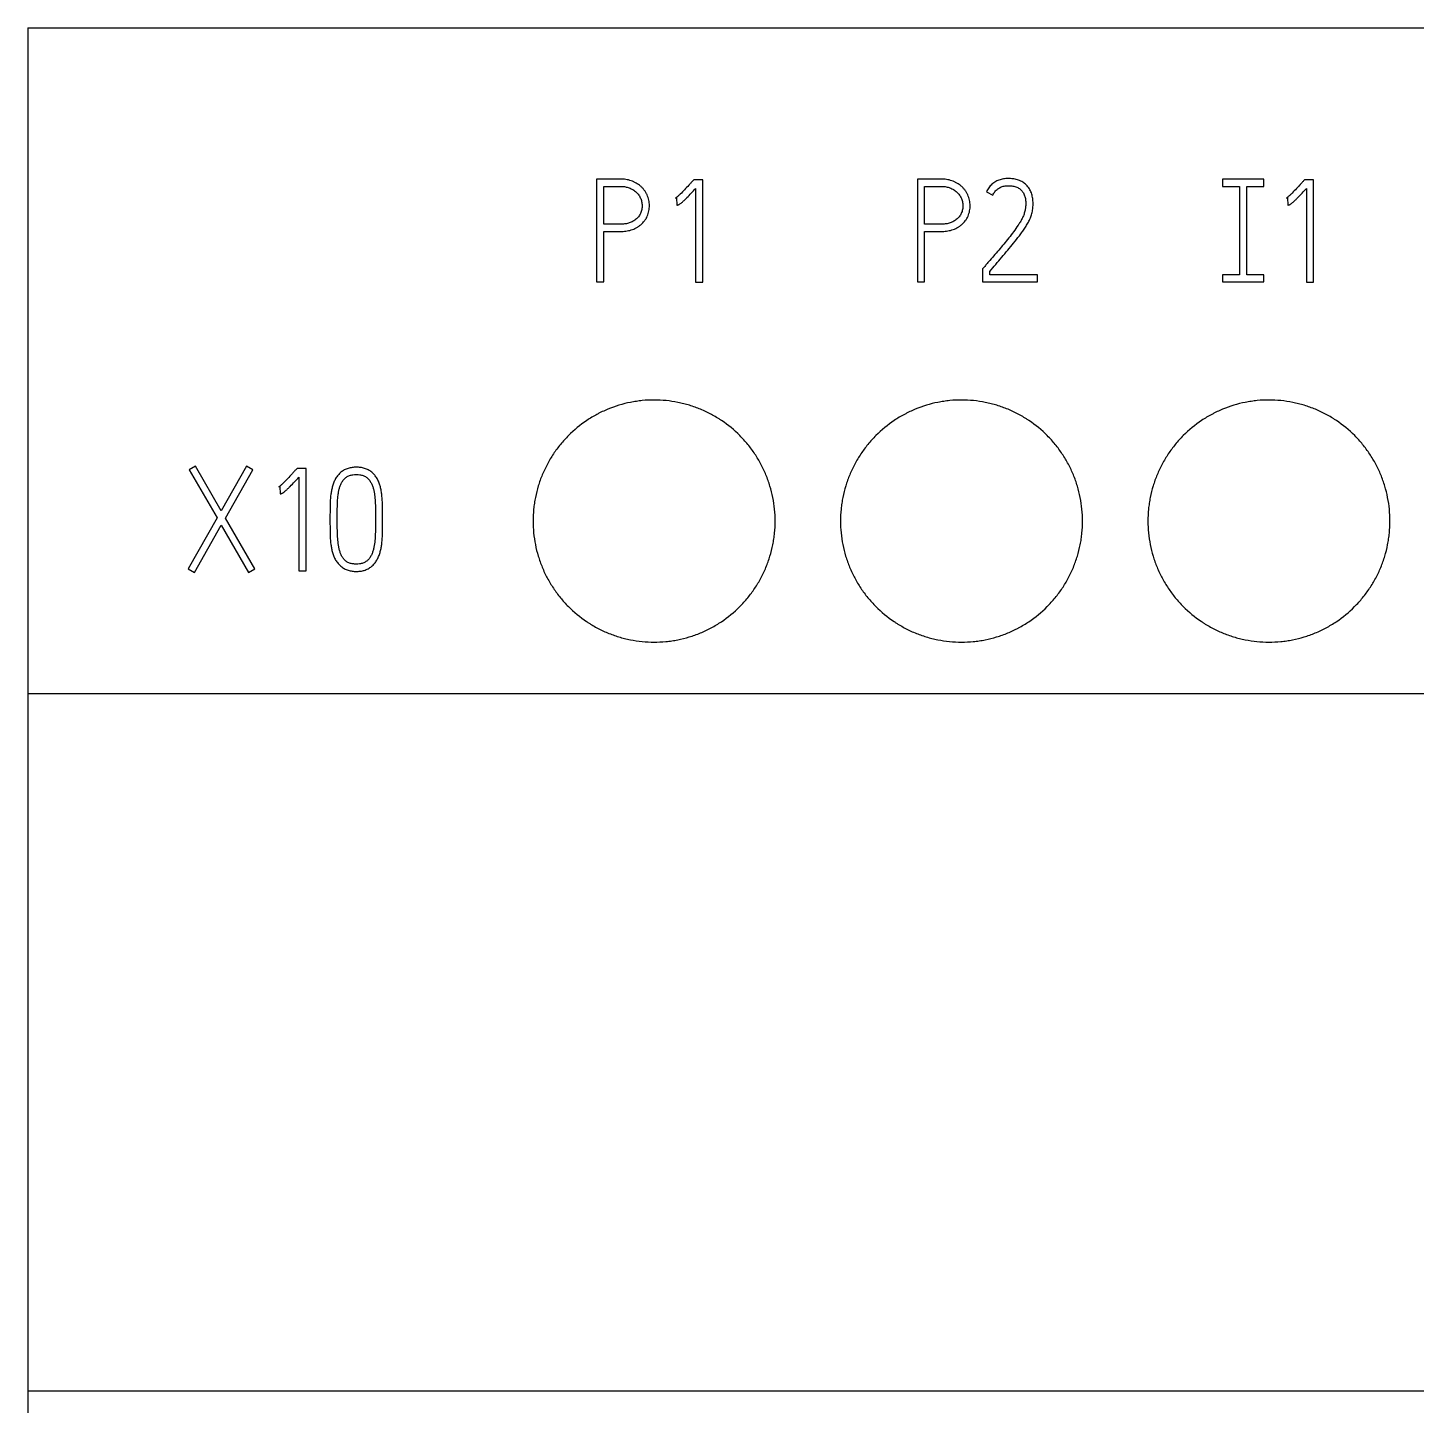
# Model space of a CAD drawing. Extents: x 0 to 420, y 0 to 297.
# Drawn here: x 92.61 to 115.55, y 213.71 to 236.47 of the extents above; entities that cross this region are included whole.
import ezdxf

# ---------------------------------------------------------------- set-up
doc = ezdxf.new("R2010")
doc.units = 0
doc.header["$LTSCALE"] = 23.1
doc.layers.add('10000_FRONT', color=7, linetype='CONTINUOUS')
doc.layers.add('10500_FRONT_LABELING', color=7, linetype='CONTINUOUS')

msp = doc.modelspace()

# ---------------------------------------------------------------- linework, layer by layer
at = {"layer": '10000_FRONT', "color": 7, "linetype": 'CONTINUOUS'}
for p, q in [((92.607, 236.469), (92.607, 146.469)), ((92.607, 236.469), (164.107, 236.469)), ((92.607, 225.469), (164.107, 225.469)), ((92.607, 213.949), (164.107, 213.949))]:
    msp.add_line(p, q, dxfattribs=at)
for points, knots in [([(104.957, 228.319), (104.957, 228.385), (104.954, 228.45), (104.941, 228.579), (104.931, 228.644), (104.906, 228.771), (104.891, 228.834), (104.862, 228.928), (104.852, 228.959), (104.83, 229.021), (104.818, 229.052), (104.781, 229.143), (104.725, 229.26), (104.658, 229.372), (104.604, 229.453), (104.585, 229.48), (104.547, 229.533), (104.526, 229.559), (104.464, 229.636), (104.42, 229.684), (104.282, 229.823), (104.181, 229.906), (104.058, 229.988), (104.045, 229.997), (104.017, 230.015), (104.003, 230.024), (103.96, 230.049), (103.932, 230.065), (103.845, 230.112), (103.786, 230.14), (103.665, 230.19), (103.604, 230.212), (103.51, 230.241), (103.478, 230.25), (103.414, 230.266), (103.382, 230.273), (103.285, 230.293), (103.155, 230.312), (103.024, 230.319), (102.894, 230.319), (102.828, 230.316), (102.729, 230.306), (102.696, 230.302), (102.631, 230.292), (102.469, 230.264), (102.313, 230.217), (102.161, 230.154), (102.131, 230.141), (102.086, 230.119), (102.071, 230.112), (102.042, 230.097), (101.969, 230.059), (101.899, 230.017), (101.736, 229.908), (101.635, 229.825), (101.518, 229.708), (101.496, 229.685), (101.452, 229.636), (101.43, 229.611), (101.368, 229.535), (101.33, 229.483), (101.257, 229.375), (101.224, 229.319), (101.178, 229.232), (101.163, 229.203), (101.135, 229.143), (101.121, 229.113), (101.084, 229.023), (101.04, 228.9), (101.008, 228.774), (100.989, 228.678), (100.984, 228.646), (100.974, 228.581), (100.97, 228.549), (100.96, 228.45), (100.957, 228.385), (100.957, 228.319)], [0, 0, 0, 0, 0.03125, 0.03125, 0.0625, 0.0625, 0.09375, 0.09375, 0.109375, 0.109375, 0.125, 0.125, 0.15625, 0.1875, 0.1875, 0.203125, 0.203125, 0.21875, 0.21875, 0.25, 0.25, 0.3125, 0.3125, 0.320312, 0.320312, 0.328125, 0.328125, 0.34375, 0.34375, 0.375, 0.375, 0.40625, 0.40625, 0.421875, 0.421875, 0.4375, 0.4375, 0.46875, 0.5, 0.5, 0.53125, 0.53125, 0.546875, 0.546875, 0.5625, 0.625, 0.625, 0.640625, 0.640625, 0.648438, 0.648438, 0.65625, 0.6875, 0.6875, 0.75, 0.75, 0.765625, 0.765625, 0.78125, 0.78125, 0.8125, 0.8125, 0.84375, 0.84375, 0.859375, 0.859375, 0.875, 0.875, 0.90625, 0.9375, 0.9375, 0.953125, 0.953125, 0.96875, 0.96875, 1, 1, 1, 1]), ([(110.037, 228.319), (110.037, 228.385), (110.034, 228.45), (110.021, 228.579), (110.011, 228.644), (109.986, 228.771), (109.971, 228.834), (109.942, 228.928), (109.932, 228.959), (109.91, 229.021), (109.898, 229.052), (109.861, 229.143), (109.805, 229.26), (109.738, 229.372), (109.684, 229.453), (109.665, 229.48), (109.627, 229.533), (109.606, 229.559), (109.544, 229.636), (109.5, 229.684), (109.362, 229.823), (109.261, 229.906), (109.138, 229.988), (109.125, 229.997), (109.097, 230.015), (109.083, 230.024), (109.04, 230.049), (109.012, 230.065), (108.925, 230.112), (108.866, 230.14), (108.745, 230.19), (108.684, 230.212), (108.59, 230.241), (108.558, 230.25), (108.494, 230.266), (108.462, 230.273), (108.365, 230.293), (108.235, 230.312), (108.104, 230.319), (107.974, 230.319), (107.908, 230.316), (107.809, 230.306), (107.776, 230.302), (107.711, 230.292), (107.549, 230.264), (107.393, 230.217), (107.241, 230.154), (107.211, 230.141), (107.166, 230.119), (107.151, 230.112), (107.122, 230.097), (107.049, 230.059), (106.979, 230.017), (106.816, 229.908), (106.715, 229.825), (106.598, 229.708), (106.576, 229.685), (106.532, 229.636), (106.51, 229.611), (106.448, 229.535), (106.41, 229.483), (106.337, 229.375), (106.304, 229.319), (106.258, 229.232), (106.243, 229.203), (106.215, 229.143), (106.201, 229.113), (106.164, 229.023), (106.12, 228.9), (106.088, 228.774), (106.069, 228.678), (106.064, 228.646), (106.054, 228.581), (106.05, 228.549), (106.04, 228.45), (106.037, 228.385), (106.037, 228.319)], [0, 0, 0, 0, 0.03125, 0.03125, 0.0625, 0.0625, 0.09375, 0.09375, 0.109375, 0.109375, 0.125, 0.125, 0.15625, 0.1875, 0.1875, 0.203125, 0.203125, 0.21875, 0.21875, 0.25, 0.25, 0.3125, 0.3125, 0.320312, 0.320312, 0.328125, 0.328125, 0.34375, 0.34375, 0.375, 0.375, 0.40625, 0.40625, 0.421875, 0.421875, 0.4375, 0.4375, 0.46875, 0.5, 0.5, 0.53125, 0.53125, 0.546875, 0.546875, 0.5625, 0.625, 0.625, 0.640625, 0.640625, 0.648438, 0.648438, 0.65625, 0.6875, 0.6875, 0.75, 0.75, 0.765625, 0.765625, 0.78125, 0.78125, 0.8125, 0.8125, 0.84375, 0.84375, 0.859375, 0.859375, 0.875, 0.875, 0.90625, 0.9375, 0.9375, 0.953125, 0.953125, 0.96875, 0.96875, 1, 1, 1, 1]), ([(115.117, 228.319), (115.117, 228.385), (115.114, 228.45), (115.101, 228.579), (115.091, 228.644), (115.066, 228.771), (115.051, 228.834), (115.022, 228.928), (115.012, 228.959), (114.99, 229.021), (114.978, 229.052), (114.941, 229.143), (114.885, 229.26), (114.818, 229.372), (114.764, 229.453), (114.745, 229.48), (114.707, 229.533), (114.686, 229.559), (114.624, 229.636), (114.58, 229.684), (114.442, 229.823), (114.341, 229.906), (114.218, 229.988), (114.205, 229.997), (114.177, 230.015), (114.163, 230.024), (114.12, 230.049), (114.092, 230.065), (114.005, 230.112), (113.946, 230.14), (113.825, 230.19), (113.764, 230.212), (113.67, 230.241), (113.638, 230.25), (113.574, 230.266), (113.542, 230.273), (113.445, 230.293), (113.315, 230.312), (113.184, 230.319), (113.054, 230.319), (112.988, 230.316), (112.889, 230.306), (112.856, 230.302), (112.791, 230.292), (112.629, 230.264), (112.473, 230.217), (112.321, 230.154), (112.291, 230.141), (112.246, 230.119), (112.231, 230.112), (112.202, 230.097), (112.129, 230.059), (112.059, 230.017), (111.896, 229.908), (111.795, 229.825), (111.678, 229.708), (111.656, 229.685), (111.612, 229.636), (111.59, 229.611), (111.528, 229.535), (111.49, 229.483), (111.417, 229.375), (111.384, 229.319), (111.338, 229.232), (111.323, 229.203), (111.295, 229.143), (111.281, 229.113), (111.244, 229.023), (111.2, 228.9), (111.168, 228.774), (111.149, 228.678), (111.144, 228.646), (111.134, 228.581), (111.13, 228.549), (111.12, 228.45), (111.117, 228.385), (111.117, 228.319)], [0, 0, 0, 0, 0.03125, 0.03125, 0.0625, 0.0625, 0.09375, 0.09375, 0.109375, 0.109375, 0.125, 0.125, 0.15625, 0.1875, 0.1875, 0.203125, 0.203125, 0.21875, 0.21875, 0.25, 0.25, 0.3125, 0.3125, 0.320312, 0.320312, 0.328125, 0.328125, 0.34375, 0.34375, 0.375, 0.375, 0.40625, 0.40625, 0.421875, 0.421875, 0.4375, 0.4375, 0.46875, 0.5, 0.5, 0.53125, 0.53125, 0.546875, 0.546875, 0.5625, 0.625, 0.625, 0.640625, 0.640625, 0.648438, 0.648438, 0.65625, 0.6875, 0.6875, 0.75, 0.75, 0.765625, 0.765625, 0.78125, 0.78125, 0.8125, 0.8125, 0.84375, 0.84375, 0.859375, 0.859375, 0.875, 0.875, 0.90625, 0.9375, 0.9375, 0.953125, 0.953125, 0.96875, 0.96875, 1, 1, 1, 1]), ([(100.957, 228.319), (100.957, 228.253), (100.96, 228.188), (100.973, 228.058), (100.982, 227.994), (101.008, 227.867), (101.023, 227.803), (101.052, 227.709), (101.062, 227.678), (101.084, 227.616), (101.096, 227.586), (101.133, 227.495), (101.189, 227.377), (101.256, 227.265), (101.31, 227.184), (101.329, 227.157), (101.367, 227.104), (101.388, 227.078), (101.45, 227.002), (101.494, 226.953), (101.632, 226.815), (101.733, 226.732), (101.856, 226.649), (101.87, 226.64), (101.897, 226.622), (101.911, 226.614), (101.954, 226.588), (101.983, 226.572), (102.069, 226.525), (102.128, 226.497), (102.249, 226.447), (102.31, 226.425), (102.404, 226.396), (102.436, 226.387), (102.5, 226.371), (102.532, 226.364), (102.629, 226.345), (102.759, 226.325), (102.89, 226.319), (103.02, 226.319), (103.086, 226.322), (103.185, 226.331), (103.218, 226.335), (103.283, 226.345), (103.315, 226.351), (103.412, 226.37), (103.475, 226.386), (103.6, 226.424), (103.662, 226.446), (103.753, 226.483), (103.783, 226.497), (103.827, 226.518), (103.842, 226.525), (103.872, 226.54), (103.945, 226.578), (104.015, 226.62), (104.178, 226.729), (104.279, 226.812), (104.395, 226.929), (104.418, 226.953), (104.462, 227.001), (104.484, 227.026), (104.546, 227.102), (104.584, 227.154), (104.657, 227.263), (104.69, 227.318), (104.736, 227.405), (104.751, 227.434), (104.779, 227.494), (104.793, 227.524), (104.83, 227.615), (104.874, 227.738), (104.906, 227.864), (104.925, 227.959), (104.93, 227.992), (104.94, 228.056), (104.944, 228.089), (104.954, 228.187), (104.957, 228.253), (104.957, 228.319)], [0, 0, 0, 0, 0.03125, 0.03125, 0.0625, 0.0625, 0.09375, 0.09375, 0.109375, 0.109375, 0.125, 0.125, 0.15625, 0.1875, 0.1875, 0.203125, 0.203125, 0.21875, 0.21875, 0.25, 0.25, 0.3125, 0.3125, 0.320312, 0.320312, 0.328125, 0.328125, 0.34375, 0.34375, 0.375, 0.375, 0.40625, 0.40625, 0.421875, 0.421875, 0.4375, 0.4375, 0.46875, 0.5, 0.5, 0.53125, 0.53125, 0.546875, 0.546875, 0.5625, 0.5625, 0.59375, 0.59375, 0.625, 0.625, 0.640625, 0.640625, 0.648438, 0.648438, 0.65625, 0.6875, 0.6875, 0.75, 0.75, 0.765625, 0.765625, 0.78125, 0.78125, 0.8125, 0.8125, 0.84375, 0.84375, 0.859375, 0.859375, 0.875, 0.875, 0.90625, 0.9375, 0.9375, 0.953125, 0.953125, 0.96875, 0.96875, 1, 1, 1, 1]), ([(106.037, 228.319), (106.037, 228.253), (106.04, 228.188), (106.053, 228.058), (106.062, 227.994), (106.088, 227.867), (106.103, 227.803), (106.132, 227.709), (106.142, 227.678), (106.164, 227.616), (106.176, 227.586), (106.213, 227.495), (106.269, 227.377), (106.336, 227.265), (106.39, 227.184), (106.409, 227.157), (106.447, 227.104), (106.468, 227.078), (106.53, 227.002), (106.574, 226.953), (106.712, 226.815), (106.813, 226.732), (106.936, 226.649), (106.95, 226.64), (106.977, 226.622), (106.991, 226.614), (107.034, 226.588), (107.063, 226.572), (107.149, 226.525), (107.208, 226.497), (107.329, 226.447), (107.39, 226.425), (107.484, 226.396), (107.516, 226.387), (107.58, 226.371), (107.612, 226.364), (107.709, 226.345), (107.839, 226.325), (107.97, 226.319), (108.1, 226.319), (108.166, 226.322), (108.265, 226.331), (108.298, 226.335), (108.363, 226.345), (108.395, 226.351), (108.492, 226.37), (108.555, 226.386), (108.68, 226.424), (108.742, 226.446), (108.833, 226.483), (108.863, 226.497), (108.907, 226.518), (108.922, 226.525), (108.952, 226.54), (109.025, 226.578), (109.095, 226.62), (109.258, 226.729), (109.359, 226.812), (109.475, 226.929), (109.498, 226.953), (109.542, 227.001), (109.564, 227.026), (109.626, 227.102), (109.664, 227.154), (109.737, 227.263), (109.77, 227.318), (109.816, 227.405), (109.831, 227.434), (109.859, 227.494), (109.873, 227.524), (109.91, 227.615), (109.954, 227.738), (109.986, 227.864), (110.005, 227.959), (110.01, 227.992), (110.02, 228.056), (110.024, 228.089), (110.034, 228.187), (110.037, 228.253), (110.037, 228.319)], [0, 0, 0, 0, 0.03125, 0.03125, 0.0625, 0.0625, 0.09375, 0.09375, 0.109375, 0.109375, 0.125, 0.125, 0.15625, 0.1875, 0.1875, 0.203125, 0.203125, 0.21875, 0.21875, 0.25, 0.25, 0.3125, 0.3125, 0.320312, 0.320312, 0.328125, 0.328125, 0.34375, 0.34375, 0.375, 0.375, 0.40625, 0.40625, 0.421875, 0.421875, 0.4375, 0.4375, 0.46875, 0.5, 0.5, 0.53125, 0.53125, 0.546875, 0.546875, 0.5625, 0.5625, 0.59375, 0.59375, 0.625, 0.625, 0.640625, 0.640625, 0.648438, 0.648438, 0.65625, 0.6875, 0.6875, 0.75, 0.75, 0.765625, 0.765625, 0.78125, 0.78125, 0.8125, 0.8125, 0.84375, 0.84375, 0.859375, 0.859375, 0.875, 0.875, 0.90625, 0.9375, 0.9375, 0.953125, 0.953125, 0.96875, 0.96875, 1, 1, 1, 1]), ([(111.117, 228.319), (111.117, 228.253), (111.12, 228.188), (111.133, 228.058), (111.142, 227.994), (111.168, 227.867), (111.183, 227.803), (111.212, 227.709), (111.222, 227.678), (111.244, 227.616), (111.256, 227.586), (111.293, 227.495), (111.349, 227.377), (111.416, 227.265), (111.47, 227.184), (111.489, 227.157), (111.527, 227.104), (111.548, 227.078), (111.61, 227.002), (111.654, 226.953), (111.792, 226.815), (111.893, 226.732), (112.016, 226.649), (112.03, 226.64), (112.057, 226.622), (112.071, 226.614), (112.114, 226.588), (112.143, 226.572), (112.229, 226.525), (112.288, 226.497), (112.409, 226.447), (112.47, 226.425), (112.564, 226.396), (112.596, 226.387), (112.66, 226.371), (112.692, 226.364), (112.789, 226.345), (112.919, 226.325), (113.05, 226.319), (113.18, 226.319), (113.246, 226.322), (113.345, 226.331), (113.378, 226.335), (113.443, 226.345), (113.475, 226.351), (113.572, 226.37), (113.635, 226.386), (113.76, 226.424), (113.822, 226.446), (113.913, 226.483), (113.943, 226.497), (113.987, 226.518), (114.002, 226.525), (114.032, 226.54), (114.105, 226.578), (114.175, 226.62), (114.338, 226.729), (114.439, 226.812), (114.555, 226.929), (114.578, 226.953), (114.622, 227.001), (114.644, 227.026), (114.706, 227.102), (114.744, 227.154), (114.817, 227.263), (114.85, 227.318), (114.896, 227.405), (114.911, 227.434), (114.939, 227.494), (114.953, 227.524), (114.99, 227.615), (115.034, 227.738), (115.066, 227.864), (115.085, 227.959), (115.09, 227.992), (115.1, 228.056), (115.104, 228.089), (115.114, 228.187), (115.117, 228.253), (115.117, 228.319)], [0, 0, 0, 0, 0.03125, 0.03125, 0.0625, 0.0625, 0.09375, 0.09375, 0.109375, 0.109375, 0.125, 0.125, 0.15625, 0.1875, 0.1875, 0.203125, 0.203125, 0.21875, 0.21875, 0.25, 0.25, 0.3125, 0.3125, 0.320312, 0.320312, 0.328125, 0.328125, 0.34375, 0.34375, 0.375, 0.375, 0.40625, 0.40625, 0.421875, 0.421875, 0.4375, 0.4375, 0.46875, 0.5, 0.5, 0.53125, 0.53125, 0.546875, 0.546875, 0.5625, 0.5625, 0.59375, 0.59375, 0.625, 0.625, 0.640625, 0.640625, 0.648438, 0.648438, 0.65625, 0.6875, 0.6875, 0.75, 0.75, 0.765625, 0.765625, 0.78125, 0.78125, 0.8125, 0.8125, 0.84375, 0.84375, 0.859375, 0.859375, 0.875, 0.875, 0.90625, 0.9375, 0.9375, 0.953125, 0.953125, 0.96875, 0.96875, 1, 1, 1, 1])]:
    msp.add_open_spline(points, degree=3, knots=knots, dxfattribs=at)
at = {"layer": '10500_FRONT_LABELING', "color": 7, "linetype": 'CONTINUOUS'}
for p, q in [((102.007, 233.969), (102.007, 232.269)), ((102.398, 233.969), (102.007, 233.969)), ((102.127, 233.224), (102.127, 233.848)), ((102.127, 233.848), (102.398, 233.848)), ((103.613, 233.959), (103.596, 233.94)), ((103.761, 233.959), (103.613, 233.959)), ((103.643, 233.813), (103.643, 232.266)), ((103.761, 232.266), (103.761, 233.959)), ((107.307, 233.969), (107.307, 232.269)), ((107.698, 233.969), (107.307, 233.969)), ((107.427, 233.224), (107.427, 233.848)), ((107.427, 233.848), (107.698, 233.848)), ((112.352, 233.969), (112.352, 233.849)), ((113.032, 233.969), (112.352, 233.969)), ((112.352, 233.849), (112.632, 233.849)), ((112.632, 233.849), (112.632, 232.389)), ((112.752, 232.389), (112.752, 233.849)), ((112.752, 233.849), (113.032, 233.849)), ((113.032, 233.849), (113.032, 233.969)), ((113.706, 233.959), (113.69, 233.94)), ((113.855, 233.959), (113.706, 233.959)), ((113.737, 233.813), (113.737, 232.266)), ((113.855, 232.266), (113.855, 233.959)), ((103.313, 233.655), (103.327, 233.66)), ((103.327, 233.66), (103.334, 233.54)), ((108.448, 233.759), (108.554, 233.705)), ((113.407, 233.655), (113.421, 233.66)), ((113.421, 233.66), (113.428, 233.54)), ((102.398, 233.224), (102.127, 233.224)), ((107.698, 233.224), (107.427, 233.224)), ((102.127, 232.269), (102.127, 233.103)), ((102.127, 233.103), (102.398, 233.103)), ((107.427, 232.269), (107.427, 233.103)), ((107.427, 233.103), (107.698, 233.103)), ((108.399, 232.502), (108.385, 232.486)), ((108.385, 232.486), (108.385, 232.269)), ((108.502, 232.387), (108.502, 232.443)), ((102.007, 232.269), (102.127, 232.269)), ((103.643, 232.266), (103.761, 232.266)), ((107.307, 232.269), (107.427, 232.269)), ((108.385, 232.269), (109.29, 232.269)), ((109.29, 232.387), (108.502, 232.387)), ((109.29, 232.269), (109.29, 232.387)), ((112.352, 232.389), (112.352, 232.269)), ((112.632, 232.389), (112.352, 232.389)), ((112.352, 232.269), (113.032, 232.269)), ((113.032, 232.389), (112.752, 232.389)), ((113.032, 232.269), (113.032, 232.389)), ((113.737, 232.266), (113.855, 232.266)), ((95.377, 229.225), (95.276, 229.166)), ((95.802, 228.489), (95.377, 229.225)), ((96.219, 229.225), (95.802, 228.489)), ((96.325, 229.166), (96.219, 229.225)), ((95.276, 229.166), (95.736, 228.371)), ((95.872, 228.369), (96.325, 229.166)), ((97.056, 229.189), (97.04, 229.17)), ((97.205, 229.189), (97.056, 229.189)), ((97.087, 229.043), (97.087, 227.496)), ((97.205, 227.496), (97.205, 229.189)), ((96.757, 228.885), (96.771, 228.89)), ((96.771, 228.89), (96.778, 228.77)), ((95.736, 228.371), (95.257, 227.529)), ((96.36, 227.529), (95.872, 228.369)), ((97.601, 228.359), (97.601, 228.333)), ((97.721, 228.333), (97.721, 228.359)), ((98.353, 228.359), (98.353, 228.333)), ((98.471, 228.333), (98.471, 228.359)), ((95.361, 227.47), (95.804, 228.251)), ((95.804, 228.251), (96.257, 227.47)), ((95.257, 227.529), (95.361, 227.47)), ((96.257, 227.47), (96.36, 227.529)), ((97.087, 227.496), (97.205, 227.496))]:
    msp.add_line(p, q, dxfattribs=at)
for points, knots in [([(102.398, 233.103), (102.429, 233.103), (102.459, 233.105), (102.519, 233.113), (102.548, 233.119), (102.592, 233.133), (102.606, 233.138), (102.634, 233.149), (102.648, 233.156), (102.674, 233.17), (102.687, 233.178), (102.712, 233.195), (102.724, 233.204), (102.759, 233.234), (102.78, 233.255), (102.807, 233.291), (102.816, 233.303), (102.831, 233.33), (102.838, 233.343), (102.856, 233.384), (102.865, 233.413), (102.877, 233.472), (102.88, 233.502), (102.879, 233.547), (102.878, 233.562), (102.875, 233.592), (102.872, 233.607), (102.862, 233.651), (102.853, 233.68), (102.834, 233.721), (102.827, 233.735), (102.812, 233.761), (102.795, 233.785), (102.776, 233.809), (102.756, 233.831), (102.745, 233.842), (102.711, 233.872), (102.686, 233.889), (102.647, 233.911), (102.633, 233.918), (102.606, 233.931), (102.592, 233.936), (102.549, 233.951), (102.519, 233.958), (102.459, 233.967), (102.429, 233.969), (102.398, 233.969)], [0, 0, 0, 0, 0.0625, 0.0625, 0.125, 0.125, 0.15625, 0.15625, 0.1875, 0.1875, 0.21875, 0.21875, 0.25, 0.25, 0.3125, 0.3125, 0.34375, 0.34375, 0.375, 0.375, 0.4375, 0.4375, 0.5, 0.5, 0.53125, 0.53125, 0.5625, 0.5625, 0.625, 0.625, 0.65625, 0.65625, 0.6875, 0.71875, 0.71875, 0.75, 0.75, 0.8125, 0.8125, 0.84375, 0.84375, 0.875, 0.875, 0.9375, 0.9375, 1, 1, 1, 1]), ([(102.398, 233.848), (102.421, 233.848), (102.443, 233.847), (102.487, 233.841), (102.509, 233.836), (102.552, 233.822), (102.572, 233.813), (102.601, 233.797), (102.611, 233.792), (102.63, 233.779), (102.639, 233.772), (102.664, 233.751), (102.68, 233.735), (102.7, 233.709), (102.707, 233.7), (102.719, 233.681), (102.724, 233.671), (102.738, 233.641), (102.745, 233.62), (102.753, 233.587), (102.755, 233.576), (102.758, 233.554), (102.759, 233.543), (102.759, 233.521), (102.759, 233.51), (102.757, 233.488), (102.755, 233.477), (102.749, 233.444), (102.742, 233.423), (102.728, 233.393), (102.723, 233.383), (102.712, 233.364), (102.705, 233.355), (102.691, 233.338), (102.684, 233.329), (102.668, 233.314), (102.659, 233.306), (102.633, 233.286), (102.614, 233.274), (102.584, 233.259), (102.573, 233.255), (102.553, 233.247), (102.542, 233.243), (102.521, 233.237), (102.51, 233.234), (102.488, 233.23), (102.477, 233.229), (102.443, 233.225), (102.421, 233.224), (102.398, 233.224)], [0, 0, 0, 0, 0.0625, 0.0625, 0.125, 0.125, 0.1875, 0.1875, 0.21875, 0.21875, 0.25, 0.25, 0.3125, 0.3125, 0.34375, 0.34375, 0.375, 0.375, 0.4375, 0.4375, 0.46875, 0.46875, 0.5, 0.5, 0.53125, 0.53125, 0.5625, 0.5625, 0.625, 0.625, 0.65625, 0.65625, 0.6875, 0.6875, 0.71875, 0.71875, 0.75, 0.75, 0.8125, 0.8125, 0.84375, 0.84375, 0.875, 0.875, 0.90625, 0.90625, 0.9375, 0.9375, 1, 1, 1, 1]), ([(103.596, 233.94), (103.585, 233.928), (103.574, 233.916), (103.551, 233.891), (103.54, 233.878), (103.506, 233.841), (103.483, 233.817), (103.437, 233.768), (103.414, 233.744), (103.377, 233.709), (103.365, 233.698), (103.346, 233.681), (103.34, 233.676), (103.327, 233.665), (103.32, 233.66), (103.313, 233.655)], [0, 0, 0, 0, 0.125, 0.125, 0.25, 0.25, 0.5, 0.5, 0.75, 0.75, 0.875, 0.875, 0.9375, 0.9375, 1, 1, 1, 1]), ([(103.334, 233.54), (103.339, 233.54), (103.343, 233.54), (103.352, 233.542), (103.356, 233.543), (103.364, 233.546), (103.368, 233.548), (103.376, 233.552), (103.379, 233.555), (103.39, 233.562), (103.397, 233.568), (103.411, 233.579), (103.417, 233.584), (103.437, 233.602), (103.45, 233.613), (103.475, 233.637), (103.487, 233.65), (103.524, 233.687), (103.548, 233.712), (103.596, 233.762), (103.62, 233.788), (103.643, 233.813)], [0, 0, 0, 0, 0.03125, 0.03125, 0.0625, 0.0625, 0.09375, 0.09375, 0.125, 0.125, 0.1875, 0.1875, 0.25, 0.25, 0.375, 0.375, 0.5, 0.5, 0.75, 0.75, 1, 1, 1, 1]), ([(107.698, 233.103), (107.729, 233.103), (107.759, 233.105), (107.819, 233.113), (107.848, 233.119), (107.892, 233.133), (107.906, 233.138), (107.934, 233.149), (107.948, 233.156), (107.974, 233.17), (107.987, 233.178), (108.012, 233.195), (108.024, 233.204), (108.059, 233.234), (108.08, 233.255), (108.107, 233.291), (108.116, 233.303), (108.131, 233.33), (108.138, 233.343), (108.156, 233.384), (108.165, 233.413), (108.177, 233.472), (108.18, 233.502), (108.179, 233.547), (108.178, 233.562), (108.175, 233.592), (108.172, 233.607), (108.162, 233.651), (108.153, 233.68), (108.134, 233.721), (108.127, 233.735), (108.112, 233.761), (108.095, 233.785), (108.076, 233.809), (108.056, 233.831), (108.045, 233.842), (108.011, 233.872), (107.986, 233.889), (107.947, 233.911), (107.933, 233.918), (107.906, 233.931), (107.892, 233.936), (107.849, 233.951), (107.819, 233.958), (107.759, 233.967), (107.729, 233.969), (107.698, 233.969)], [0, 0, 0, 0, 0.0625, 0.0625, 0.125, 0.125, 0.15625, 0.15625, 0.1875, 0.1875, 0.21875, 0.21875, 0.25, 0.25, 0.3125, 0.3125, 0.34375, 0.34375, 0.375, 0.375, 0.4375, 0.4375, 0.5, 0.5, 0.53125, 0.53125, 0.5625, 0.5625, 0.625, 0.625, 0.65625, 0.65625, 0.6875, 0.71875, 0.71875, 0.75, 0.75, 0.8125, 0.8125, 0.84375, 0.84375, 0.875, 0.875, 0.9375, 0.9375, 1, 1, 1, 1]), ([(107.698, 233.848), (107.721, 233.848), (107.743, 233.847), (107.787, 233.841), (107.809, 233.836), (107.852, 233.822), (107.872, 233.813), (107.901, 233.797), (107.911, 233.792), (107.93, 233.779), (107.939, 233.772), (107.964, 233.751), (107.98, 233.735), (108, 233.709), (108.007, 233.7), (108.019, 233.681), (108.024, 233.671), (108.038, 233.641), (108.045, 233.62), (108.053, 233.587), (108.055, 233.576), (108.058, 233.554), (108.059, 233.543), (108.059, 233.521), (108.059, 233.51), (108.057, 233.488), (108.055, 233.477), (108.049, 233.444), (108.042, 233.423), (108.028, 233.393), (108.023, 233.383), (108.012, 233.364), (108.005, 233.355), (107.991, 233.338), (107.984, 233.329), (107.968, 233.314), (107.959, 233.306), (107.933, 233.286), (107.914, 233.274), (107.884, 233.259), (107.873, 233.255), (107.853, 233.247), (107.842, 233.243), (107.821, 233.237), (107.81, 233.234), (107.788, 233.23), (107.777, 233.229), (107.743, 233.225), (107.721, 233.224), (107.698, 233.224)], [0, 0, 0, 0, 0.0625, 0.0625, 0.125, 0.125, 0.1875, 0.1875, 0.21875, 0.21875, 0.25, 0.25, 0.3125, 0.3125, 0.34375, 0.34375, 0.375, 0.375, 0.4375, 0.4375, 0.46875, 0.46875, 0.5, 0.5, 0.53125, 0.53125, 0.5625, 0.5625, 0.625, 0.625, 0.65625, 0.65625, 0.6875, 0.6875, 0.71875, 0.71875, 0.75, 0.75, 0.8125, 0.8125, 0.84375, 0.84375, 0.875, 0.875, 0.90625, 0.90625, 0.9375, 0.9375, 1, 1, 1, 1]), ([(108.554, 233.705), (108.564, 233.725), (108.575, 233.743), (108.596, 233.769), (108.603, 233.777), (108.619, 233.792), (108.635, 233.806), (108.654, 233.819), (108.673, 233.83), (108.682, 233.835), (108.713, 233.847), (108.734, 233.853), (108.767, 233.858), (108.778, 233.859), (108.8, 233.86), (108.811, 233.86), (108.843, 233.86), (108.865, 233.858), (108.897, 233.852), (108.908, 233.849), (108.929, 233.843), (108.94, 233.84), (108.96, 233.831), (108.97, 233.826), (108.989, 233.815), (108.998, 233.809), (109.015, 233.795), (109.023, 233.788), (109.034, 233.776), (109.037, 233.771), (109.044, 233.763), (109.048, 233.758), (109.057, 233.745), (109.062, 233.735), (109.072, 233.716), (109.076, 233.705), (109.087, 233.674), (109.092, 233.653), (109.096, 233.621), (109.097, 233.61), (109.099, 233.588), (109.099, 233.577), (109.099, 233.544), (109.097, 233.523), (109.092, 233.48), (109.088, 233.459), (109.08, 233.427), (109.078, 233.416), (109.071, 233.395), (109.068, 233.385), (109.057, 233.354), (109.048, 233.335), (109.028, 233.296), (109.017, 233.278), (108.995, 233.241), (108.983, 233.223), (108.947, 233.169), (108.922, 233.133), (108.871, 233.064), (108.845, 233.03), (108.791, 232.962), (108.763, 232.929), (108.708, 232.863), (108.68, 232.83), (108.624, 232.764), (108.596, 232.731), (108.54, 232.665), (108.512, 232.633), (108.469, 232.584), (108.455, 232.567), (108.427, 232.535), (108.413, 232.519), (108.399, 232.502)], [0, 0, 0, 0, 0.03125, 0.03125, 0.046875, 0.046875, 0.0625, 0.078125, 0.078125, 0.09375, 0.09375, 0.125, 0.125, 0.140625, 0.140625, 0.15625, 0.15625, 0.1875, 0.1875, 0.203125, 0.203125, 0.21875, 0.21875, 0.234375, 0.234375, 0.25, 0.25, 0.265625, 0.265625, 0.273438, 0.273438, 0.28125, 0.28125, 0.296875, 0.296875, 0.3125, 0.3125, 0.34375, 0.34375, 0.359375, 0.359375, 0.375, 0.375, 0.40625, 0.40625, 0.4375, 0.4375, 0.453125, 0.453125, 0.46875, 0.46875, 0.5, 0.5, 0.53125, 0.53125, 0.5625, 0.5625, 0.625, 0.625, 0.6875, 0.6875, 0.75, 0.75, 0.8125, 0.8125, 0.875, 0.875, 0.9375, 0.9375, 0.96875, 0.96875, 1, 1, 1, 1]), ([(108.502, 232.443), (108.535, 232.482), (108.569, 232.521), (108.635, 232.599), (108.668, 232.638), (108.734, 232.716), (108.767, 232.755), (108.833, 232.834), (108.866, 232.873), (108.93, 232.952), (108.962, 232.992), (109.009, 233.054), (109.024, 233.074), (109.054, 233.116), (109.068, 233.137), (109.097, 233.18), (109.11, 233.201), (109.136, 233.246), (109.148, 233.268), (109.17, 233.314), (109.179, 233.338), (109.195, 233.387), (109.202, 233.412), (109.212, 233.462), (109.215, 233.488), (109.219, 233.538), (109.22, 233.564), (109.218, 233.615), (109.215, 233.641), (109.206, 233.692), (109.2, 233.716), (109.187, 233.753), (109.182, 233.765), (109.171, 233.788), (109.164, 233.799), (109.151, 233.821), (109.143, 233.832), (109.127, 233.851), (109.118, 233.861), (109.1, 233.88), (109.09, 233.888), (109.07, 233.904), (109.06, 233.911), (109.038, 233.924), (109.026, 233.93), (109.003, 233.941), (108.991, 233.946), (108.954, 233.959), (108.929, 233.966), (108.891, 233.973), (108.879, 233.974), (108.853, 233.977), (108.84, 233.978), (108.801, 233.979), (108.775, 233.978), (108.737, 233.973), (108.724, 233.971), (108.698, 233.966), (108.686, 233.963), (108.649, 233.951), (108.625, 233.941), (108.591, 233.922), (108.58, 233.915), (108.559, 233.899), (108.539, 233.883), (108.521, 233.865), (108.504, 233.846), (108.495, 233.836), (108.472, 233.805), (108.459, 233.783), (108.448, 233.759)], [0, 0, 0, 0, 0.0625, 0.0625, 0.125, 0.125, 0.1875, 0.1875, 0.25, 0.25, 0.3125, 0.3125, 0.34375, 0.34375, 0.375, 0.375, 0.40625, 0.40625, 0.4375, 0.4375, 0.46875, 0.46875, 0.5, 0.5, 0.53125, 0.53125, 0.5625, 0.5625, 0.59375, 0.59375, 0.625, 0.625, 0.640625, 0.640625, 0.65625, 0.65625, 0.671875, 0.671875, 0.6875, 0.6875, 0.703125, 0.703125, 0.71875, 0.71875, 0.734375, 0.734375, 0.75, 0.75, 0.78125, 0.78125, 0.796875, 0.796875, 0.8125, 0.8125, 0.84375, 0.84375, 0.859375, 0.859375, 0.875, 0.875, 0.90625, 0.90625, 0.921875, 0.921875, 0.9375, 0.953125, 0.953125, 0.96875, 0.96875, 1, 1, 1, 1]), ([(113.69, 233.94), (113.679, 233.928), (113.667, 233.916), (113.645, 233.891), (113.634, 233.878), (113.6, 233.841), (113.577, 233.817), (113.53, 233.768), (113.507, 233.744), (113.471, 233.709), (113.459, 233.698), (113.44, 233.681), (113.434, 233.676), (113.421, 233.665), (113.414, 233.66), (113.407, 233.655)], [0, 0, 0, 0, 0.125, 0.125, 0.25, 0.25, 0.5, 0.5, 0.75, 0.75, 0.875, 0.875, 0.9375, 0.9375, 1, 1, 1, 1]), ([(113.428, 233.54), (113.433, 233.54), (113.437, 233.54), (113.446, 233.542), (113.45, 233.543), (113.458, 233.546), (113.462, 233.548), (113.47, 233.552), (113.473, 233.555), (113.484, 233.562), (113.491, 233.568), (113.504, 233.579), (113.511, 233.584), (113.531, 233.602), (113.543, 233.613), (113.568, 233.637), (113.581, 233.65), (113.618, 233.687), (113.642, 233.712), (113.69, 233.762), (113.713, 233.788), (113.737, 233.813)], [0, 0, 0, 0, 0.03125, 0.03125, 0.0625, 0.0625, 0.09375, 0.09375, 0.125, 0.125, 0.1875, 0.1875, 0.25, 0.25, 0.375, 0.375, 0.5, 0.5, 0.75, 0.75, 1, 1, 1, 1]), ([(98.471, 228.359), (98.471, 228.404), (98.47, 228.45), (98.469, 228.54), (98.469, 228.585), (98.465, 228.675), (98.462, 228.72), (98.453, 228.788), (98.45, 228.81), (98.441, 228.855), (98.436, 228.877), (98.427, 228.909), (98.423, 228.92), (98.416, 228.942), (98.412, 228.952), (98.399, 228.984), (98.39, 229.004), (98.367, 229.043), (98.354, 229.061), (98.332, 229.087), (98.324, 229.096), (98.308, 229.112), (98.291, 229.127), (98.273, 229.14), (98.254, 229.153), (98.244, 229.159), (98.214, 229.175), (98.193, 229.183), (98.16, 229.193), (98.149, 229.196), (98.126, 229.201), (98.115, 229.203), (98.081, 229.207), (98.059, 229.208), (98.013, 229.208), (97.991, 229.207), (97.957, 229.202), (97.945, 229.2), (97.923, 229.196), (97.901, 229.19), (97.88, 229.182), (97.859, 229.174), (97.848, 229.169), (97.818, 229.153), (97.799, 229.14), (97.773, 229.118), (97.765, 229.111), (97.749, 229.095), (97.741, 229.086), (97.719, 229.06), (97.706, 229.041), (97.689, 229.012), (97.684, 229.002), (97.674, 228.981), (97.669, 228.971), (97.657, 228.94), (97.65, 228.918), (97.637, 228.875), (97.632, 228.853), (97.623, 228.809), (97.619, 228.787), (97.61, 228.719), (97.606, 228.675), (97.603, 228.607), (97.603, 228.585), (97.602, 228.54), (97.602, 228.517), (97.601, 228.449), (97.601, 228.404), (97.601, 228.359)], [0, 0, 0, 0, 0.0625, 0.0625, 0.125, 0.125, 0.1875, 0.1875, 0.21875, 0.21875, 0.25, 0.25, 0.265625, 0.265625, 0.28125, 0.28125, 0.3125, 0.3125, 0.34375, 0.34375, 0.359375, 0.359375, 0.375, 0.390625, 0.390625, 0.40625, 0.40625, 0.4375, 0.4375, 0.453125, 0.453125, 0.46875, 0.46875, 0.5, 0.5, 0.53125, 0.53125, 0.546875, 0.546875, 0.5625, 0.578125, 0.578125, 0.59375, 0.59375, 0.625, 0.625, 0.640625, 0.640625, 0.65625, 0.65625, 0.6875, 0.6875, 0.703125, 0.703125, 0.71875, 0.71875, 0.75, 0.75, 0.78125, 0.78125, 0.8125, 0.8125, 0.875, 0.875, 0.90625, 0.90625, 0.9375, 0.9375, 1, 1, 1, 1]), ([(97.04, 229.17), (97.028, 229.158), (97.017, 229.146), (96.994, 229.121), (96.983, 229.108), (96.949, 229.071), (96.926, 229.047), (96.88, 228.998), (96.857, 228.974), (96.821, 228.939), (96.808, 228.928), (96.79, 228.911), (96.783, 228.906), (96.77, 228.895), (96.764, 228.89), (96.757, 228.885)], [0, 0, 0, 0, 0.125, 0.125, 0.25, 0.25, 0.5, 0.5, 0.75, 0.75, 0.875, 0.875, 0.9375, 0.9375, 1, 1, 1, 1]), ([(96.778, 228.77), (96.782, 228.77), (96.787, 228.77), (96.795, 228.772), (96.799, 228.773), (96.808, 228.776), (96.812, 228.778), (96.819, 228.782), (96.823, 228.785), (96.834, 228.792), (96.841, 228.798), (96.854, 228.809), (96.861, 228.814), (96.88, 228.832), (96.893, 228.843), (96.918, 228.867), (96.93, 228.88), (96.967, 228.917), (96.991, 228.942), (97.039, 228.992), (97.063, 229.018), (97.087, 229.043)], [0, 0, 0, 0, 0.03125, 0.03125, 0.0625, 0.0625, 0.09375, 0.09375, 0.125, 0.125, 0.1875, 0.1875, 0.25, 0.25, 0.375, 0.375, 0.5, 0.5, 0.75, 0.75, 1, 1, 1, 1]), ([(97.721, 228.359), (97.721, 228.397), (97.721, 228.434), (97.722, 228.508), (97.722, 228.546), (97.724, 228.601), (97.725, 228.62), (97.727, 228.657), (97.728, 228.676), (97.731, 228.713), (97.733, 228.731), (97.738, 228.768), (97.741, 228.787), (97.747, 228.824), (97.752, 228.842), (97.761, 228.878), (97.767, 228.895), (97.778, 228.921), (97.781, 228.93), (97.79, 228.947), (97.794, 228.955), (97.804, 228.971), (97.809, 228.979), (97.82, 228.994), (97.826, 229.001), (97.845, 229.022), (97.859, 229.035), (97.882, 229.051), (97.89, 229.055), (97.907, 229.064), (97.916, 229.068), (97.934, 229.074), (97.943, 229.077), (97.961, 229.081), (97.97, 229.083), (97.998, 229.087), (98.017, 229.088), (98.055, 229.088), (98.073, 229.087), (98.101, 229.083), (98.111, 229.081), (98.129, 229.077), (98.147, 229.071), (98.165, 229.064), (98.182, 229.056), (98.19, 229.051), (98.213, 229.036), (98.227, 229.023), (98.246, 229.002), (98.252, 228.994), (98.263, 228.979), (98.268, 228.971), (98.283, 228.947), (98.291, 228.931), (98.302, 228.904), (98.305, 228.896), (98.311, 228.878), (98.32, 228.851), (98.326, 228.824), (98.333, 228.787), (98.336, 228.769), (98.34, 228.732), (98.342, 228.714), (98.345, 228.676), (98.347, 228.658), (98.349, 228.621), (98.35, 228.602), (98.351, 228.546), (98.352, 228.509), (98.353, 228.434), (98.353, 228.397), (98.353, 228.359)], [0, 0, 0, 0, 0.0625, 0.0625, 0.125, 0.125, 0.15625, 0.15625, 0.1875, 0.1875, 0.21875, 0.21875, 0.25, 0.25, 0.28125, 0.28125, 0.3125, 0.3125, 0.328125, 0.328125, 0.34375, 0.34375, 0.359375, 0.359375, 0.375, 0.375, 0.40625, 0.40625, 0.421875, 0.421875, 0.4375, 0.4375, 0.453125, 0.453125, 0.46875, 0.46875, 0.5, 0.5, 0.53125, 0.53125, 0.546875, 0.546875, 0.5625, 0.578125, 0.578125, 0.59375, 0.59375, 0.625, 0.625, 0.640625, 0.640625, 0.65625, 0.65625, 0.6875, 0.6875, 0.703125, 0.703125, 0.71875, 0.75, 0.75, 0.78125, 0.78125, 0.8125, 0.8125, 0.84375, 0.84375, 0.875, 0.875, 0.9375, 0.9375, 1, 1, 1, 1]), ([(97.601, 228.333), (97.601, 228.289), (97.601, 228.244), (97.602, 228.177), (97.602, 228.155), (97.603, 228.11), (97.603, 228.088), (97.606, 228.021), (97.61, 227.977), (97.619, 227.911), (97.622, 227.888), (97.631, 227.845), (97.636, 227.823), (97.649, 227.779), (97.656, 227.757), (97.673, 227.715), (97.682, 227.695), (97.7, 227.665), (97.706, 227.656), (97.719, 227.637), (97.726, 227.629), (97.741, 227.611), (97.748, 227.603), (97.764, 227.587), (97.773, 227.58), (97.79, 227.565), (97.799, 227.558), (97.818, 227.544), (97.827, 227.538), (97.857, 227.522), (97.878, 227.513), (97.922, 227.499), (97.944, 227.495), (97.989, 227.488), (98.011, 227.487), (98.046, 227.487), (98.057, 227.487), (98.08, 227.488), (98.091, 227.49), (98.125, 227.494), (98.147, 227.498), (98.179, 227.508), (98.19, 227.512), (98.211, 227.521), (98.222, 227.526), (98.252, 227.542), (98.27, 227.555), (98.296, 227.577), (98.305, 227.585), (98.321, 227.601), (98.328, 227.609), (98.35, 227.635), (98.363, 227.654), (98.381, 227.683), (98.386, 227.693), (98.396, 227.713), (98.401, 227.724), (98.414, 227.755), (98.421, 227.776), (98.434, 227.819), (98.439, 227.841), (98.449, 227.885), (98.452, 227.908), (98.461, 227.974), (98.465, 228.019), (98.468, 228.086), (98.469, 228.109), (98.469, 228.154), (98.47, 228.176), (98.47, 228.244), (98.471, 228.288), (98.471, 228.333)], [0, 0, 0, 0, 0.0625, 0.0625, 0.09375, 0.09375, 0.125, 0.125, 0.1875, 0.1875, 0.21875, 0.21875, 0.25, 0.25, 0.28125, 0.28125, 0.3125, 0.3125, 0.328125, 0.328125, 0.34375, 0.34375, 0.359375, 0.359375, 0.375, 0.375, 0.390625, 0.390625, 0.40625, 0.40625, 0.4375, 0.4375, 0.46875, 0.46875, 0.5, 0.5, 0.515625, 0.515625, 0.53125, 0.53125, 0.5625, 0.5625, 0.578125, 0.578125, 0.59375, 0.59375, 0.625, 0.625, 0.640625, 0.640625, 0.65625, 0.65625, 0.6875, 0.6875, 0.703125, 0.703125, 0.71875, 0.71875, 0.75, 0.75, 0.78125, 0.78125, 0.8125, 0.8125, 0.875, 0.875, 0.90625, 0.90625, 0.9375, 0.9375, 1, 1, 1, 1]), ([(98.353, 228.333), (98.353, 228.296), (98.353, 228.259), (98.352, 228.185), (98.351, 228.147), (98.349, 228.092), (98.349, 228.073), (98.346, 228.036), (98.345, 228.017), (98.339, 227.962), (98.335, 227.925), (98.323, 227.87), (98.319, 227.852), (98.309, 227.816), (98.303, 227.798), (98.289, 227.764), (98.281, 227.747), (98.266, 227.723), (98.261, 227.716), (98.25, 227.7), (98.244, 227.693), (98.232, 227.679), (98.225, 227.672), (98.211, 227.66), (98.204, 227.654), (98.18, 227.638), (98.163, 227.63), (98.137, 227.621), (98.128, 227.618), (98.109, 227.614), (98.082, 227.609), (98.054, 227.607), (98.025, 227.607), (98.016, 227.608), (97.997, 227.609), (97.988, 227.61), (97.96, 227.614), (97.942, 227.618), (97.915, 227.628), (97.907, 227.631), (97.89, 227.64), (97.874, 227.649), (97.859, 227.661), (97.845, 227.674), (97.838, 227.681), (97.826, 227.695), (97.82, 227.702), (97.81, 227.717), (97.804, 227.725), (97.795, 227.741), (97.791, 227.75), (97.783, 227.767), (97.779, 227.775), (97.769, 227.801), (97.764, 227.819), (97.754, 227.855), (97.75, 227.873), (97.739, 227.928), (97.734, 227.965), (97.729, 228.02), (97.727, 228.038), (97.725, 228.075), (97.724, 228.093), (97.723, 228.149), (97.722, 228.186), (97.721, 228.259), (97.721, 228.296), (97.721, 228.333)], [0, 0, 0, 0, 0.0625, 0.0625, 0.125, 0.125, 0.15625, 0.15625, 0.1875, 0.1875, 0.25, 0.25, 0.28125, 0.28125, 0.3125, 0.3125, 0.34375, 0.34375, 0.359375, 0.359375, 0.375, 0.375, 0.390625, 0.390625, 0.40625, 0.40625, 0.4375, 0.4375, 0.453125, 0.453125, 0.46875, 0.5, 0.5, 0.515625, 0.515625, 0.53125, 0.53125, 0.5625, 0.5625, 0.578125, 0.578125, 0.59375, 0.609375, 0.609375, 0.625, 0.625, 0.640625, 0.640625, 0.65625, 0.65625, 0.671875, 0.671875, 0.6875, 0.6875, 0.71875, 0.71875, 0.75, 0.75, 0.8125, 0.8125, 0.84375, 0.84375, 0.875, 0.875, 0.9375, 0.9375, 1, 1, 1, 1])]:
    msp.add_open_spline(points, degree=3, knots=knots, dxfattribs=at)

doc.saveas('drawing.dxf')
